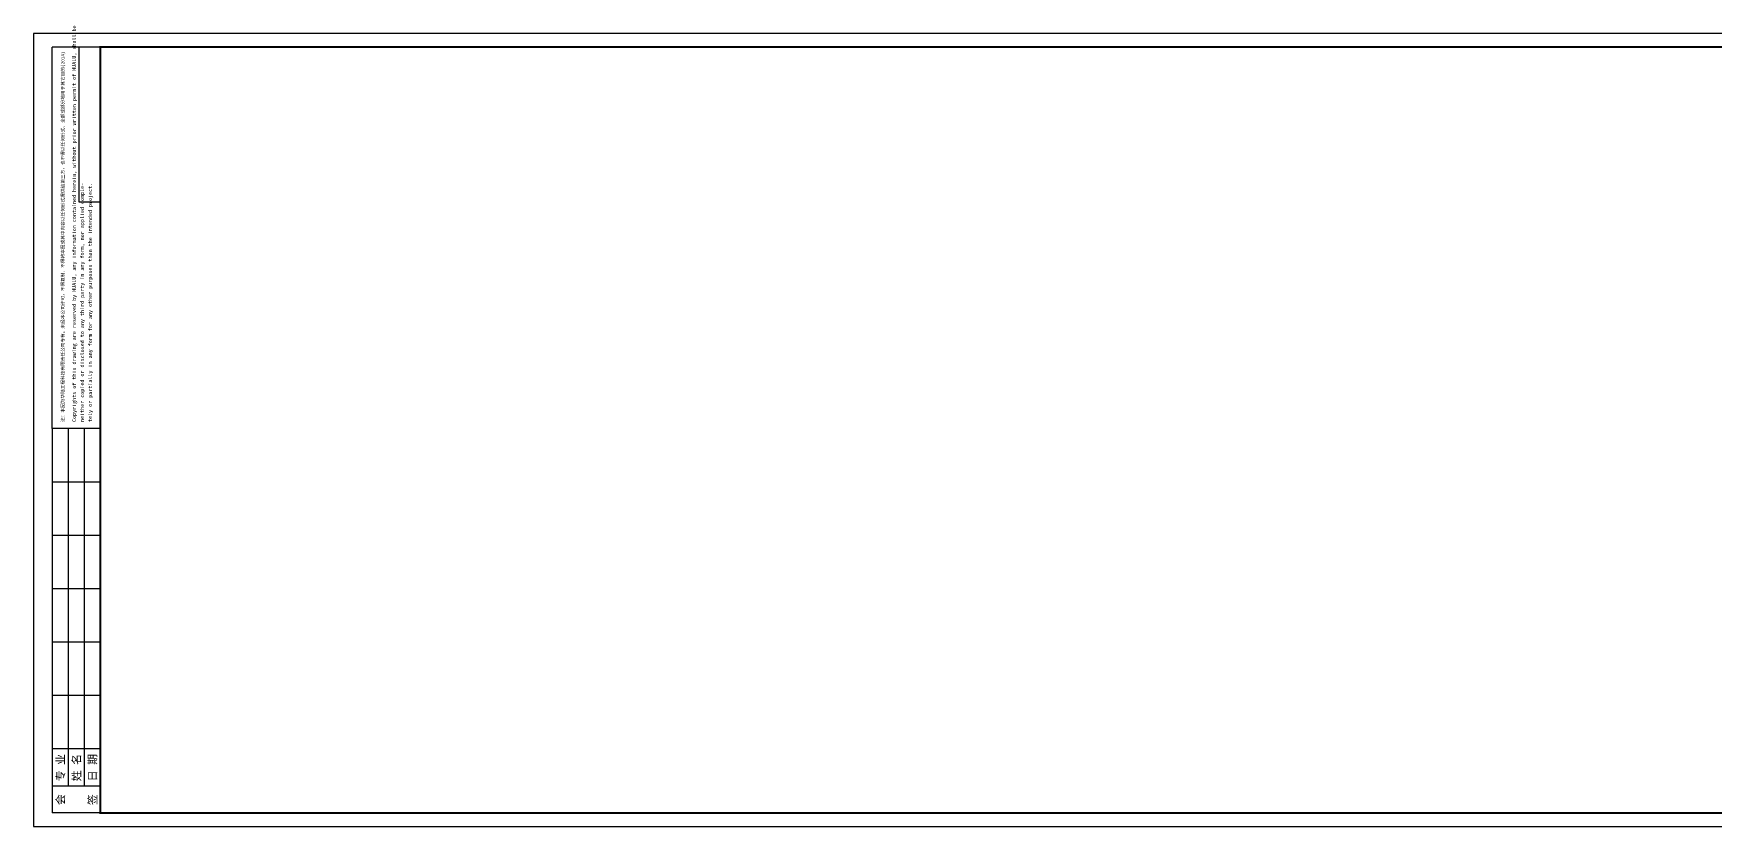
# Model space of a CAD drawing. Extents: x 0 to 1261, y 0 to 297.
# Drawn here: x 0 to 630, y 0 to 297 of the extents above; entities that cross this region are included whole.
import ezdxf
from ezdxf.enums import TextEntityAlignment as Align

# ---------------------------------------------------------------- set-up
doc = ezdxf.new("R2010")
doc.units = 0
doc.header["$MEASUREMENT"] = 0
doc.layers.get('0').update_dxf_attribs({"linetype": 'CONTINUOUS'})
doc.styles.add('HUALUC', font='SimSun.ttf')

msp = doc.modelspace()

# ---------------------------------------------------------------- linework, layer by layer
for p, q in [((0, 297), (0, 0)), ((1261, 297), (0, 297)), ((17, 292), (7, 292)), ((7, 149), (7, 292)), ((25, 292), (17, 292)), ((17, 292), (17, 234)), ((17, 234), (25, 234)), ((7, 149), (7, 5)), ((25, 149), (7, 149)), ((13, 149), (13, 15)), ((19, 149), (19, 15)), ((25, 129), (7, 129)), ((25, 109), (7, 109)), ((25, 89), (7, 89)), ((25, 69), (7, 69)), ((25, 49), (7, 49)), ((25, 29), (7, 29)), ((25, 15), (7, 15)), ((0, 0), (1261, 0)), ((25, 5), (7, 5))]:
    msp.add_line(p, q)
at = {"const_width": 0.8}
msp.add_lwpolyline([(25, 5), (1256, 5), (1256, 292), (25, 292)], close=True, dxfattribs=at)

# ---------------------------------------------------------------- texts
at = {"style": 'HUALUC'}
for s, height, p in [('注：本图为华陆工程科技有限责任公司专有。未经本公司许可，不得复制、不得将本图或其中内容以任何形式提供给第三方，也不得以任何形式、全部或部分地用于其它目的(2014)', 1.25, (11.56, 151.5)), ('Copyrights of this drawing are reserved by HUALU, any information contained herein, without prior written permit of HUALU, shall be', 1.44998, (15.88, 151.5)), ('neither copied or disclosed to any third party in any form, nor applied comple-', 1.45, (18.88, 151.5)), ('tely or partially in any form for any other purposes than the intended project.', 1.45, (21.88, 151.5))]:
    msp.add_text(s, height=height, rotation=90, dxfattribs=at).set_placement(p)
for s, p in [('专 业', (10, 22)), ('姓 名', (16, 22)), ('日 期', (22, 22)), ('会', (10, 10)), ('签', (22, 10))]:
    msp.add_text(s, height=3, rotation=90, dxfattribs=at).set_placement(p, align=Align.MIDDLE)

doc.saveas('drawing.dxf')
